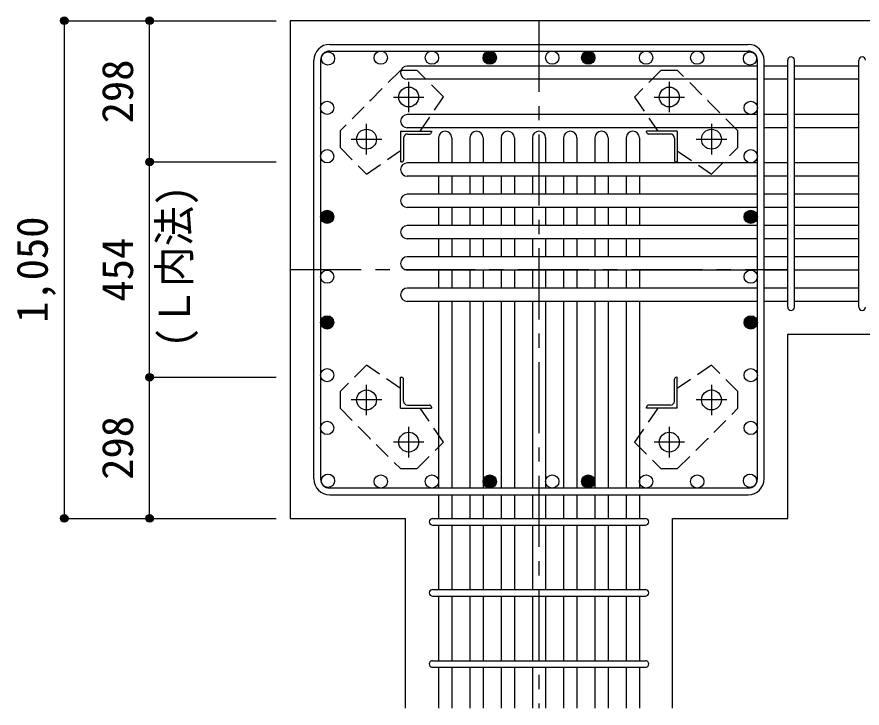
# Model space of a CAD drawing. Units: millimetres at full size, sheet at 1:30. Extents: x -5973 to 5954, y -4195 to 4201.
# Drawn here: x -550 to 1234, y -2600 to -1142 of the extents above; entities that cross this region are included whole.
import ezdxf
from ezdxf.enums import TextEntityAlignment as Align

# ---------------------------------------------------------------- set-up
doc = ezdxf.new("R2010")
doc.units = ezdxf.units.MM
doc.header["$LTSCALE"] = 30
doc.header["$PDMODE"] = 32
doc.header["$PDSIZE"] = 15
for name, pattern in [('CHAIN1', [8, 5, -1, 1, -1]), ('DASHED1', [1.8, 1.2, -0.6]), ('DASHED2', [3, 2, -1])]:
    doc.linetypes.add(name, pattern=pattern)
for name, color, linetype in [('0-1', 2, 'Continuous'), ('0-2', 4, 'Continuous'), ('0-3', 4, 'Continuous'), ('0-4', 7, 'Continuous'), ('0-5', 7, 'Continuous'), ('0-6', 7, 'Continuous'), ('0-7', 4, 'Continuous'), ('0-9', 4, 'DASHED1'), ('0-D', 4, 'Continuous')]:
    doc.layers.add(name, color=color, linetype=linetype)
doc.styles.add('ＭＳ ゴシック', font='')
doc.styles.get('ＭＳ ゴシック').set_extended_font_data('MS Gothic')

msp = doc.modelspace()

# ---------------------------------------------------------------- linework, layer by layer
at = {"layer": '0-1'}
for p, q in [((1077.44, -1811.39), (1477.44, -1811.39)), ((1077.44, -2199.89), (1077.44, -1811.39)), ((27.44, -2199.89), (270.94, -2199.89)), ((270.94, -2599.89), (270.94, -2199.89))]:
    msp.add_line(p, q, dxfattribs=at)
for points in [[(1477.44, -1149.89), (27.44, -1149.89), (27.44, -2199.89)], [(833.94, -2599.89), (833.94, -2199.89), (1077.44, -2199.89)]]:
    msp.add_lwpolyline(points, dxfattribs=at)
at = {"layer": '0-2', "linetype": 'CHAIN1'}
for p, q in [((277.44, -1343.1), (277.44, -1278.6)), ((827.44, -1278.6), (827.44, -1343.09)), ((245.14, -1310.89), (309.64, -1310.89)), ((795.24, -1310.89), (859.74, -1310.89)), ((188.44, -1432.1), (188.44, -1367.6)), ((916.44, -1367.6), (916.44, -1432.09)), ((156.14, -1399.89), (220.64, -1399.89)), ((884.24, -1399.89), (948.74, -1399.89)), ((188.44, -1982.19), (188.44, -1917.7)), ((916.44, -1917.69), (916.44, -1982.19)), ((220.64, -1949.89), (156.14, -1949.89)), ((948.74, -1949.89), (884.24, -1949.89)), ((277.44, -2071.19), (277.44, -2006.7)), ((827.44, -2006.69), (827.44, -2071.19)), ((309.64, -2038.89), (245.14, -2038.89)), ((859.74, -2038.89), (795.24, -2038.89))]:
    msp.add_line(p, q, dxfattribs=at)
at = {"layer": '0-2'}
for p, q in [((260.44, -1382.89), (325.44, -1382.89)), ((260.44, -1382.89), (260.44, -1447.89)), ((274.94, -1388.89), (321.44, -1388.89)), ((325.44, -1382.89), (325.44, -1384.89)), ((844.44, -1382.89), (779.44, -1382.89)), ((779.44, -1384.89), (779.44, -1382.89)), ((829.94, -1388.89), (783.44, -1388.89)), ((844.44, -1382.89), (844.44, -1447.89)), ((266.44, -1397.39), (266.44, -1443.89)), ((838.44, -1397.39), (838.44, -1443.89)), ((262.44, -1447.89), (260.44, -1447.89)), ((844.44, -1447.89), (842.44, -1447.89)), ((260.44, -1901.89), (262.44, -1901.89)), ((260.44, -1966.89), (260.44, -1901.89)), ((266.44, -1952.39), (266.44, -1905.89)), ((838.44, -1952.39), (838.44, -1905.89)), ((842.44, -1901.89), (844.44, -1901.89)), ((844.44, -1966.89), (844.44, -1901.89)), ((274.94, -1960.89), (321.44, -1960.89)), ((829.94, -1960.89), (783.44, -1960.89)), ((260.44, -1966.89), (325.44, -1966.89)), ((325.44, -1964.89), (325.44, -1966.89)), ((779.44, -1966.89), (779.44, -1964.89)), ((844.44, -1966.89), (779.44, -1966.89))]:
    msp.add_line(p, q, dxfattribs=at)
at = {"layer": '0-2', "color": 3}
for centre in [(277.44, -1310.89), (827.44, -1310.89), (188.44, -1399.89), (916.44, -1399.89), (188.44, -1949.89), (916.44, -1949.89), (277.44, -2038.89), (827.44, -2038.89)]:
    msp.add_circle(centre, 21, dxfattribs=at)
at = {"layer": '0-2'}
for centre, radius, start, end in [((274.94, -1397.39), 8.5, 90, 180), ((321.44, -1384.89), 4, 270, 0), ((783.44, -1384.89), 4, 180, 270), ((829.94, -1397.39), 8.5, 0, 90), ((262.44, -1443.89), 4, 270, 0), ((842.44, -1443.89), 4, 180, 270), ((262.44, -1905.89), 4, 0, 90), ((842.44, -1905.89), 4, 90, 180), ((274.94, -1952.39), 8.5, 180, 270), ((321.44, -1964.89), 4, 0, 90), ((783.44, -1964.89), 4, 90, 180), ((829.94, -1952.39), 8.5, 270, 0)]:
    msp.add_arc(centre, radius, start, end, dxfattribs=at)
at = {"layer": '0-3', "color": 3}
for centre in [(107.05, -1229.51), (107.05, -1229.51), (218.39, -1227.89), (326.44, -1227.89), (448.44, -1227.89), (580.44, -1227.89), (656.44, -1227.89), (656.44, -1227.89), (778.44, -1227.89), (886.48, -1227.89), (997.83, -1229.51), (997.83, -1229.51), (105.44, -1333.7), (999.44, -1333.7), (105.44, -1435.89), (999.44, -1435.89), (105.44, -1563.55), (105.44, -1563.55), (999.44, -1563.55), (999.44, -1563.55), (105.44, -1689.89), (999.44, -1689.89), (105.44, -1786.24), (999.44, -1786.24), (105.44, -1897.59), (999.44, -1897.59), (105.44, -2008.94), (999.44, -2008.94), (107.05, -2120.28), (218.39, -2121.89), (326.44, -2121.89), (448.44, -2121.89), (580.44, -2121.89), (656.44, -2121.89), (656.44, -2121.89), (778.44, -2121.89), (886.48, -2121.89), (997.83, -2120.28)]:
    msp.add_circle(centre, 14, dxfattribs=at)
at = {"layer": '0-3'}
for centre, radius in [((448.44, -1227.89), 14), ((448.44, -1227.89), 12.6), ((448.44, -1227.89), 11.2), ((448.44, -1227.89), 9.8), ((448.44, -1227.89), 8.4), ((448.44, -1227.89), 7), ((448.44, -1227.89), 5.6), ((448.44, -1227.89), 4.2), ((448.44, -1227.89), 2.8), ((448.44, -1227.89), 1.4), ((656.44, -1227.89), 14), ((656.44, -1227.89), 12.6), ((656.44, -1227.89), 11.2), ((656.44, -1227.89), 9.8), ((656.44, -1227.89), 8.4), ((656.44, -1227.89), 7), ((656.44, -1227.89), 5.6), ((656.44, -1227.89), 4.2), ((656.44, -1227.89), 2.8), ((656.44, -1227.89), 1.4), ((105.44, -1563.55), 14), ((105.44, -1563.55), 12.6), ((999.44, -1563.55), 14), ((999.44, -1563.55), 12.6), ((105.44, -1563.55), 11.2), ((105.44, -1563.55), 9.8), ((105.44, -1563.55), 8.4), ((105.44, -1563.55), 7), ((105.44, -1563.55), 5.6), ((105.44, -1563.55), 4.2), ((105.44, -1563.55), 2.8), ((105.44, -1563.55), 1.4), ((999.44, -1563.55), 11.2), ((999.44, -1563.55), 9.8), ((999.44, -1563.55), 8.4), ((999.44, -1563.55), 7), ((999.44, -1563.55), 5.6), ((999.44, -1563.55), 4.2), ((999.44, -1563.55), 2.8), ((999.44, -1563.55), 1.4), ((105.44, -1786.24), 14), ((105.44, -1786.24), 12.6), ((105.44, -1786.24), 11.2), ((105.44, -1786.24), 9.8), ((105.44, -1786.24), 8.4), ((105.44, -1786.24), 7), ((105.44, -1786.24), 5.6), ((105.44, -1786.24), 4.2), ((105.44, -1786.24), 2.8), ((999.44, -1786.24), 14), ((999.44, -1786.24), 12.6), ((999.44, -1786.24), 11.2), ((999.44, -1786.24), 9.8), ((999.44, -1786.24), 8.4), ((999.44, -1786.24), 7), ((999.44, -1786.24), 5.6), ((999.44, -1786.24), 4.2), ((999.44, -1786.24), 2.8), ((105.44, -1786.24), 1.4), ((999.44, -1786.24), 1.4), ((448.44, -2121.89), 14), ((448.44, -2121.89), 12.6), ((448.44, -2121.89), 11.2), ((448.44, -2121.89), 9.8), ((448.44, -2121.89), 8.4), ((448.44, -2121.89), 7), ((448.44, -2121.89), 5.6), ((448.44, -2121.89), 4.2), ((448.44, -2121.89), 2.8), ((448.44, -2121.89), 1.4), ((656.44, -2121.89), 14), ((656.44, -2121.89), 12.6), ((656.44, -2121.89), 11.2), ((656.44, -2121.89), 9.8), ((656.44, -2121.89), 8.4), ((656.44, -2121.89), 7), ((656.44, -2121.89), 5.6), ((656.44, -2121.89), 4.2), ((656.44, -2121.89), 2.8), ((656.44, -2121.89), 1.4)]:
    msp.add_circle(centre, radius, dxfattribs=at)
at = {"layer": '0-4'}
for p, q in [((110.94, -1199.89), (993.94, -1199.89)), ((110.94, -1213.89), (993.94, -1213.89)), ((77.44, -2116.39), (77.44, -1233.39)), ((91.44, -1233.39), (91.44, -2116.39)), ((1013.44, -2116.39), (1013.44, -1233.39)), ((1027.44, -2116.39), (1027.44, -1233.39)), ((993.94, -2135.89), (110.94, -2135.89)), ((110.94, -2149.89), (993.94, -2149.89))]:
    msp.add_line(p, q, dxfattribs=at)
for centre, radius, start, end in [((110.94, -1233.39), 33.5, 90, 180), ((993.94, -1233.39), 33.5, 0, 90), ((110.94, -1233.39), 19.5, 90, 180), ((993.94, -1233.39), 19.5, 0, 90), ((110.94, -2116.39), 33.5, 180, 270), ((110.94, -2116.39), 19.5, 180, 270), ((993.94, -2116.39), 33.5, 270, 0), ((993.94, -2116.39), 19.5, 270, 0)]:
    msp.add_arc(centre, radius, start, end, dxfattribs=at)
at = {"layer": '0-5'}
for p, q in [((1013.44, -1245.51), (274.44, -1245.51)), ((1077.44, -1245.51), (1027.44, -1245.51)), ((1227.44, -1245.51), (1091.44, -1245.51)), ((1013.44, -1273.51), (274.44, -1273.51)), ((1077.44, -1273.51), (1027.44, -1273.51)), ((1227.44, -1273.51), (1091.44, -1273.51)), ((1013.44, -1347.7), (274.44, -1347.7)), ((1077.44, -1347.7), (1027.44, -1347.7)), ((1227.44, -1347.7), (1091.44, -1347.7)), ((1013.44, -1375.7), (274.44, -1375.7)), ((1077.44, -1375.7), (1027.44, -1375.7)), ((1227.44, -1375.7), (1091.44, -1375.7)), ((340.44, -1396.89), (340.44, -1449.89)), ((368.44, -1396.89), (368.44, -1449.89)), ((406.44, -1396.89), (406.44, -1449.89)), ((434.44, -1396.89), (434.44, -1449.89)), ((472.44, -1396.89), (472.44, -1449.89)), ((500.44, -1396.89), (500.44, -1449.89)), ((538.44, -1396.89), (538.44, -1449.89)), ((566.44, -1396.89), (566.44, -1449.89)), ((604.44, -1396.89), (604.44, -1449.89)), ((632.44, -1396.89), (632.44, -1449.89)), ((670.44, -1396.89), (670.44, -1449.89)), ((698.44, -1396.89), (698.44, -1449.89)), ((736.44, -1396.89), (736.44, -1449.89)), ((764.44, -1396.89), (764.44, -1449.89)), ((1013.44, -1449.89), (274.44, -1449.89)), ((1077.44, -1449.89), (1027.44, -1449.89)), ((1227.44, -1449.89), (1091.44, -1449.89)), ((1013.44, -1477.89), (274.44, -1477.89)), ((340.44, -1477.89), (340.44, -1515.89)), ((368.44, -1477.89), (368.44, -1515.89)), ((406.44, -1477.89), (406.44, -1515.89)), ((434.44, -1477.89), (434.44, -1515.89)), ((472.44, -1477.89), (472.44, -1515.89)), ((500.44, -1477.89), (500.44, -1515.89)), ((538.44, -1477.89), (538.44, -1515.89)), ((566.44, -1477.89), (566.44, -1515.89)), ((604.44, -1477.89), (604.44, -1515.89)), ((632.44, -1477.89), (632.44, -1515.89)), ((670.44, -1477.89), (670.44, -1515.89)), ((698.44, -1477.89), (698.44, -1515.89)), ((736.44, -1477.89), (736.44, -1515.89)), ((764.44, -1477.89), (764.44, -1515.89)), ((1077.44, -1477.89), (1027.44, -1477.89)), ((1227.44, -1477.89), (1091.44, -1477.89)), ((1013.44, -1515.89), (274.44, -1515.89)), ((1077.44, -1515.89), (1027.44, -1515.89)), ((1227.44, -1515.89), (1091.44, -1515.89)), ((1013.44, -1543.89), (274.44, -1543.89)), ((340.44, -1543.89), (340.44, -1581.89)), ((368.44, -1543.89), (368.44, -1581.89)), ((406.44, -1543.89), (406.44, -1581.89)), ((434.44, -1543.89), (434.44, -1581.89)), ((472.44, -1543.89), (472.44, -1581.89)), ((500.44, -1543.89), (500.44, -1581.89)), ((538.44, -1543.89), (538.44, -1581.89)), ((566.44, -1543.89), (566.44, -1581.89)), ((604.44, -1543.89), (604.44, -1581.89)), ((632.44, -1543.89), (632.44, -1581.89)), ((670.44, -1543.89), (670.44, -1581.89)), ((698.44, -1543.89), (698.44, -1581.89)), ((736.44, -1543.89), (736.44, -1581.89)), ((764.44, -1543.89), (764.44, -1581.89)), ((1077.44, -1543.89), (1027.44, -1543.89)), ((1227.44, -1543.89), (1091.44, -1543.89)), ((1013.44, -1581.89), (274.44, -1581.89)), ((1077.44, -1581.89), (1027.44, -1581.89)), ((1227.44, -1581.89), (1091.44, -1581.89)), ((1013.44, -1609.89), (274.44, -1609.89)), ((340.44, -1609.89), (340.44, -1647.89)), ((368.44, -1609.89), (368.44, -1647.89)), ((406.44, -1609.89), (406.44, -1647.89)), ((434.44, -1609.89), (434.44, -1647.89)), ((472.44, -1609.89), (472.44, -1647.89)), ((500.44, -1609.89), (500.44, -1647.89)), ((538.44, -1609.89), (538.44, -1647.89)), ((566.44, -1609.89), (566.44, -1647.89)), ((604.44, -1609.89), (604.44, -1647.89)), ((632.44, -1609.89), (632.44, -1647.89)), ((670.44, -1609.89), (670.44, -1647.89)), ((698.44, -1609.89), (698.44, -1647.89)), ((736.44, -1609.89), (736.44, -1647.89)), ((764.44, -1609.89), (764.44, -1647.89)), ((1077.44, -1609.89), (1027.44, -1609.89)), ((1227.44, -1609.89), (1091.44, -1609.89)), ((1013.44, -1647.89), (274.44, -1647.89)), ((1077.44, -1647.89), (1027.44, -1647.89)), ((1227.44, -1647.89), (1091.44, -1647.89)), ((1013.44, -1675.89), (274.44, -1675.89)), ((340.44, -1675.89), (340.44, -1713.89)), ((368.44, -1675.89), (368.44, -1713.89)), ((406.44, -1675.89), (406.44, -1713.89)), ((434.44, -1675.89), (434.44, -1713.89)), ((472.44, -1675.89), (472.44, -1713.89)), ((500.44, -1675.89), (500.44, -1713.89)), ((538.44, -1675.89), (538.44, -1713.89)), ((566.44, -1675.89), (566.44, -1713.89)), ((604.44, -1675.89), (604.44, -1713.89)), ((632.44, -1675.89), (632.44, -1713.89)), ((670.44, -1675.89), (670.44, -1713.89)), ((698.44, -1675.89), (698.44, -1713.89)), ((736.44, -1675.89), (736.44, -1713.89)), ((764.44, -1675.89), (764.44, -1713.89)), ((1077.44, -1675.89), (1027.44, -1675.89)), ((1227.44, -1675.89), (1091.44, -1675.89)), ((1013.44, -1713.89), (274.44, -1713.89)), ((1077.44, -1713.89), (1027.44, -1713.89)), ((1227.44, -1713.89), (1091.44, -1713.89)), ((1013.44, -1741.89), (274.44, -1741.89)), ((340.44, -1741.89), (340.44, -2135.89)), ((368.44, -1741.89), (368.44, -2135.89)), ((406.44, -1741.89), (406.44, -2135.89)), ((434.44, -1741.89), (434.44, -2135.89)), ((472.44, -1741.89), (472.44, -2135.89)), ((500.44, -1741.89), (500.44, -2135.89)), ((538.44, -1741.89), (538.44, -2135.89)), ((566.44, -1741.89), (566.44, -2135.89)), ((604.44, -1741.89), (604.44, -2135.89)), ((632.44, -1741.89), (632.44, -2135.89)), ((670.44, -1741.89), (670.44, -2135.89)), ((698.44, -1741.89), (698.44, -2135.89)), ((736.44, -1741.89), (736.44, -2135.89)), ((764.44, -1741.89), (764.44, -2135.89)), ((1077.44, -1741.89), (1027.44, -1741.89)), ((1227.44, -1741.89), (1091.44, -1741.89)), ((340.44, -2149.89), (340.44, -2199.89)), ((368.44, -2149.89), (368.44, -2199.89)), ((406.44, -2149.89), (406.44, -2199.89)), ((434.44, -2149.89), (434.44, -2199.89)), ((472.44, -2149.89), (472.44, -2199.89)), ((500.44, -2149.89), (500.44, -2199.89)), ((538.44, -2149.89), (538.44, -2199.89)), ((566.44, -2149.89), (566.44, -2199.89)), ((604.44, -2149.89), (604.44, -2199.89)), ((632.44, -2149.89), (632.44, -2199.89)), ((670.44, -2149.89), (670.44, -2199.89)), ((698.44, -2149.89), (698.44, -2199.89)), ((736.44, -2149.89), (736.44, -2199.89)), ((764.44, -2149.89), (764.44, -2199.89)), ((340.44, -2213.89), (340.44, -2349.89)), ((368.44, -2213.89), (368.44, -2349.89)), ((406.44, -2213.89), (406.44, -2349.89)), ((434.44, -2213.89), (434.44, -2349.89)), ((472.44, -2213.89), (472.44, -2349.89)), ((500.44, -2213.89), (500.44, -2349.89)), ((538.44, -2213.89), (538.44, -2349.89)), ((566.44, -2213.89), (566.44, -2349.89)), ((604.44, -2213.89), (604.44, -2349.89)), ((632.44, -2213.89), (632.44, -2349.89)), ((670.44, -2213.89), (670.44, -2349.89)), ((698.44, -2213.89), (698.44, -2349.89)), ((736.44, -2213.89), (736.44, -2349.89)), ((764.44, -2213.89), (764.44, -2349.89)), ((340.44, -2363.89), (340.44, -2499.89)), ((368.44, -2363.89), (368.44, -2499.89)), ((406.44, -2363.89), (406.44, -2499.89)), ((434.44, -2363.89), (434.44, -2499.89)), ((472.44, -2363.89), (472.44, -2499.89)), ((500.44, -2363.89), (500.44, -2499.89)), ((538.44, -2363.89), (538.44, -2499.89)), ((566.44, -2363.89), (566.44, -2499.89)), ((604.44, -2363.89), (604.44, -2499.89)), ((632.44, -2363.89), (632.44, -2499.89)), ((670.44, -2363.89), (670.44, -2499.89)), ((698.44, -2363.89), (698.44, -2499.89)), ((736.44, -2363.89), (736.44, -2499.89)), ((764.44, -2363.89), (764.44, -2499.89)), ((340.44, -2513.89), (340.44, -2599.89)), ((368.44, -2513.89), (368.44, -2599.89)), ((406.44, -2513.89), (406.44, -2599.89)), ((434.44, -2513.89), (434.44, -2599.89)), ((472.44, -2513.89), (472.44, -2599.89)), ((500.44, -2513.89), (500.44, -2599.89)), ((538.44, -2513.89), (538.44, -2599.89)), ((566.44, -2513.89), (566.44, -2599.89)), ((604.44, -2513.89), (604.44, -2599.89)), ((632.44, -2513.89), (632.44, -2599.89)), ((670.44, -2513.89), (670.44, -2599.89)), ((698.44, -2513.89), (698.44, -2599.89)), ((736.44, -2513.89), (736.44, -2599.89)), ((764.44, -2513.89), (764.44, -2599.89))]:
    msp.add_line(p, q, dxfattribs=at)
for centre, start, end in [((274.44, -1259.51), 90, 270), ((274.44, -1361.7), 90, 270), ((354.44, -1396.89), 0, 180), ((420.44, -1396.89), 0, 180), ((486.44, -1396.89), 0, 180), ((552.44, -1396.89), 0, 180), ((618.44, -1396.89), 0, 180), ((684.44, -1396.89), 0, 180), ((750.44, -1396.89), 0, 180), ((274.44, -1463.89), 90, 270), ((274.44, -1529.89), 90, 270), ((274.44, -1595.89), 90, 270), ((274.44, -1661.89), 90, 270), ((274.44, -1727.89), 90, 270)]:
    msp.add_arc(centre, 14, start, end, dxfattribs=at)
at = {"layer": '0-6'}
for p, q in [((1077.44, -1754.39), (1077.44, -1233.01)), ((1091.44, -1754.39), (1091.44, -1233.01)), ((1227.44, -1754.39), (1227.44, -1233.01)), ((327.94, -2199.89), (776.94, -2199.89)), ((327.94, -2213.89), (776.94, -2213.89)), ((327.94, -2349.89), (776.94, -2349.89)), ((327.94, -2363.89), (776.94, -2363.89)), ((327.94, -2499.89), (776.94, -2499.89)), ((327.94, -2513.89), (776.94, -2513.89))]:
    msp.add_line(p, q, dxfattribs=at)
for centre, start, end in [((1084.44, -1233.01), 0, 180), ((1084.44, -1233.01), 0, 180), ((1084.44, -1233.01), 0, 180), ((1084.44, -1233.01), 0, 180), ((1234.44, -1233.01), 0, 180), ((1084.44, -1754.39), 180, 0), ((1084.44, -1754.39), 180, 0), ((1084.44, -1754.39), 180, 0), ((1084.44, -1754.39), 180, 0), ((1234.44, -1754.39), 180, 0), ((327.94, -2206.89), 90, 270), ((327.94, -2206.89), 90, 270), ((327.94, -2206.89), 90, 270), ((327.94, -2206.89), 90, 270), ((776.94, -2206.89), 270, 90), ((776.94, -2206.89), 270, 90), ((776.94, -2206.89), 270, 90), ((776.94, -2206.89), 270, 90), ((327.94, -2356.89), 90, 270), ((776.94, -2356.89), 270, 90), ((327.94, -2506.89), 90, 270), ((776.94, -2506.89), 270, 90)]:
    msp.add_arc(centre, 7, start, end, dxfattribs=at)
at = {"layer": '0-9'}
for p, q in [((259.84, -1255), (132.54, -1382.3)), ((295.13, -1255), (259.84, -1255)), ((351.04, -1310.8), (295.13, -1255)), ((809.74, -1254.99), (753.84, -1310.89)), ((845.04, -1254.99), (809.74, -1254.99)), ((972.34, -1382.29), (845.04, -1254.99)), ((301.64, -1382.89), (351.04, -1310.8)), ((753.84, -1310.89), (803.34, -1382.89)), ((132.54, -1382.3), (132.54, -1417.6)), ((972.34, -1417.59), (972.34, -1382.29)), ((132.54, -1417.6), (188.43, -1473.5)), ((188.43, -1473.5), (260.44, -1424)), ((844.44, -1424.09), (916.54, -1473.49)), ((916.54, -1473.49), (972.34, -1417.59)), ((188.34, -1876.3), (132.54, -1932.2)), ((260.44, -1925.7), (188.34, -1876.3)), ((916.44, -1876.29), (844.44, -1925.79)), ((972.34, -1932.19), (916.44, -1876.29)), ((132.54, -1932.2), (132.54, -1967.5)), ((972.34, -1967.49), (972.34, -1932.19)), ((132.54, -1967.5), (259.84, -2094.8)), ((351.04, -2038.9), (301.54, -1966.9)), ((803.24, -1966.9), (753.84, -2038.99)), ((845.04, -2094.79), (972.34, -1967.49)), ((295.14, -2094.8), (351.04, -2038.9)), ((753.84, -2038.99), (809.74, -2094.79)), ((259.84, -2094.8), (295.14, -2094.8)), ((809.74, -2094.79), (845.04, -2094.79))]:
    msp.add_line(p, q, dxfattribs=at)
at = {"layer": '0-9', "linetype": 'DASHED2'}
for points in [[(196.93, -1317.9), (195.43, -1317.9), (195.43, -1319.4)], [(909.44, -1319.39), (909.44, -1317.89), (907.94, -1317.89)], [(195.44, -2030.4), (195.44, -2031.9), (196.94, -2031.9)], [(907.94, -2031.89), (909.44, -2031.89), (909.44, -2030.39)]]:
    msp.add_lwpolyline(points, dxfattribs=at)
at = {"layer": '0-D'}
for p, q in [((-449.6, -1149.89), (-269.6, -1149.89)), ((-449.6, -1149.89), (-449.6, -2199.89)), ((-449.6, -1149.89), (-269.6, -1149.89)), ((-269.6, -1447.89), (-269.6, -1149.89)), ((-269.6, -1149.89), (-2.56, -1149.89)), ((-269.6, -1901.89), (-269.6, -1447.89)), ((-269.6, -1447.89), (-2.56, -1447.89)), ((-269.6, -2199.89), (-269.6, -1901.89)), ((-269.6, -1901.89), (-2.56, -1901.89)), ((-449.6, -2199.89), (-269.6, -2199.89)), ((-269.6, -2199.89), (-2.56, -2199.89)), ((-269.6, -2199.89), (-2.56, -2199.89))]:
    msp.add_line(p, q, dxfattribs=at)
at = {"layer": '0-D', "linetype": 'CHAIN1'}
for p, q in [((552.44, -1149.89), (552.44, -2599.89)), ((27.44, -1674.89), (1077.44, -1674.89))]:
    msp.add_line(p, q, dxfattribs=at)
at = {"layer": '0-D'}
for centre, radius in [((-449.6, -1149.89), 8), ((-449.6, -1149.89), 7.2), ((-449.6, -1149.89), 6.4), ((-449.6, -1149.89), 5.6), ((-449.6, -1149.89), 4.8), ((-449.6, -1149.89), 4), ((-449.6, -1149.89), 3.2), ((-449.6, -1149.89), 2.4), ((-449.6, -1149.89), 1.6), ((-449.6, -1149.89), 0.8), ((-269.6, -1149.89), 8), ((-269.6, -1149.89), 7.2), ((-269.6, -1149.89), 6.4), ((-269.6, -1149.89), 5.6), ((-269.6, -1149.89), 4.8), ((-269.6, -1149.89), 4), ((-269.6, -1149.89), 3.2), ((-269.6, -1149.89), 2.4), ((-269.6, -1149.89), 1.6), ((-269.6, -1149.89), 0.8), ((-269.6, -1447.89), 8), ((-269.6, -1447.89), 7.2), ((-269.6, -1447.89), 6.4), ((-269.6, -1447.89), 5.6), ((-269.6, -1447.89), 4.8), ((-269.6, -1447.89), 4), ((-269.6, -1447.89), 3.2), ((-269.6, -1447.89), 2.4), ((-269.6, -1447.89), 1.6), ((-269.6, -1447.89), 0.8), ((-269.6, -1901.89), 8), ((-269.6, -1901.89), 7.2), ((-269.6, -1901.89), 6.4), ((-269.6, -1901.89), 5.6), ((-269.6, -1901.89), 4.8), ((-269.6, -1901.89), 4), ((-269.6, -1901.89), 3.2), ((-269.6, -1901.89), 2.4), ((-269.6, -1901.89), 1.6), ((-269.6, -1901.89), 0.8), ((-449.6, -2199.89), 8), ((-449.6, -2199.89), 7.2), ((-449.6, -2199.89), 6.4), ((-449.6, -2199.89), 5.6), ((-269.6, -2199.89), 8), ((-269.6, -2199.89), 7.2), ((-269.6, -2199.89), 6.4), ((-269.6, -2199.89), 5.6), ((-449.6, -2199.89), 4.8), ((-449.6, -2199.89), 4), ((-449.6, -2199.89), 3.2), ((-449.6, -2199.89), 2.4), ((-449.6, -2199.89), 1.6), ((-449.6, -2199.89), 0.8), ((-269.6, -2199.89), 4.8), ((-269.6, -2199.89), 4), ((-269.6, -2199.89), 3.2), ((-269.6, -2199.89), 2.4), ((-269.6, -2199.89), 1.6), ((-269.6, -2199.89), 0.8)]:
    msp.add_circle(centre, radius, dxfattribs=at)
at = {"layer": '0-D', "color": 7}
for p in [(-449.6, -1149.89), (-269.6, -1149.89), (-269.6, -1447.89), (-269.6, -1447.89), (-269.6, -1901.89), (-449.6, -2199.89), (-269.6, -2199.89), (-269.6, -2199.89)]:
    msp.add_point(p, dxfattribs=at)

# ---------------------------------------------------------------- texts
at = {"layer": '0-7', "style": 'ＭＳ ゴシック', "width": 0.95}
msp.add_text('(Ｌ内法)', height=65.98, rotation=90, dxfattribs=at).set_placement((-164.55, -1839.49), align=Align.BOTTOM_LEFT)
at = {"layer": '0-D', "style": 'ＭＳ ゴシック'}
for s, p in [('298', (-284.6, -1366.39)), ('1,050', (-464.6, -1787.39)), ('454', (-284.6, -1742.39)), ('298', (-284.6, -2118.39))]:
    msp.add_text(s, height=65.98, rotation=90, dxfattribs=at).set_placement(p, align=Align.BOTTOM_LEFT)

doc.saveas('drawing.dxf')
